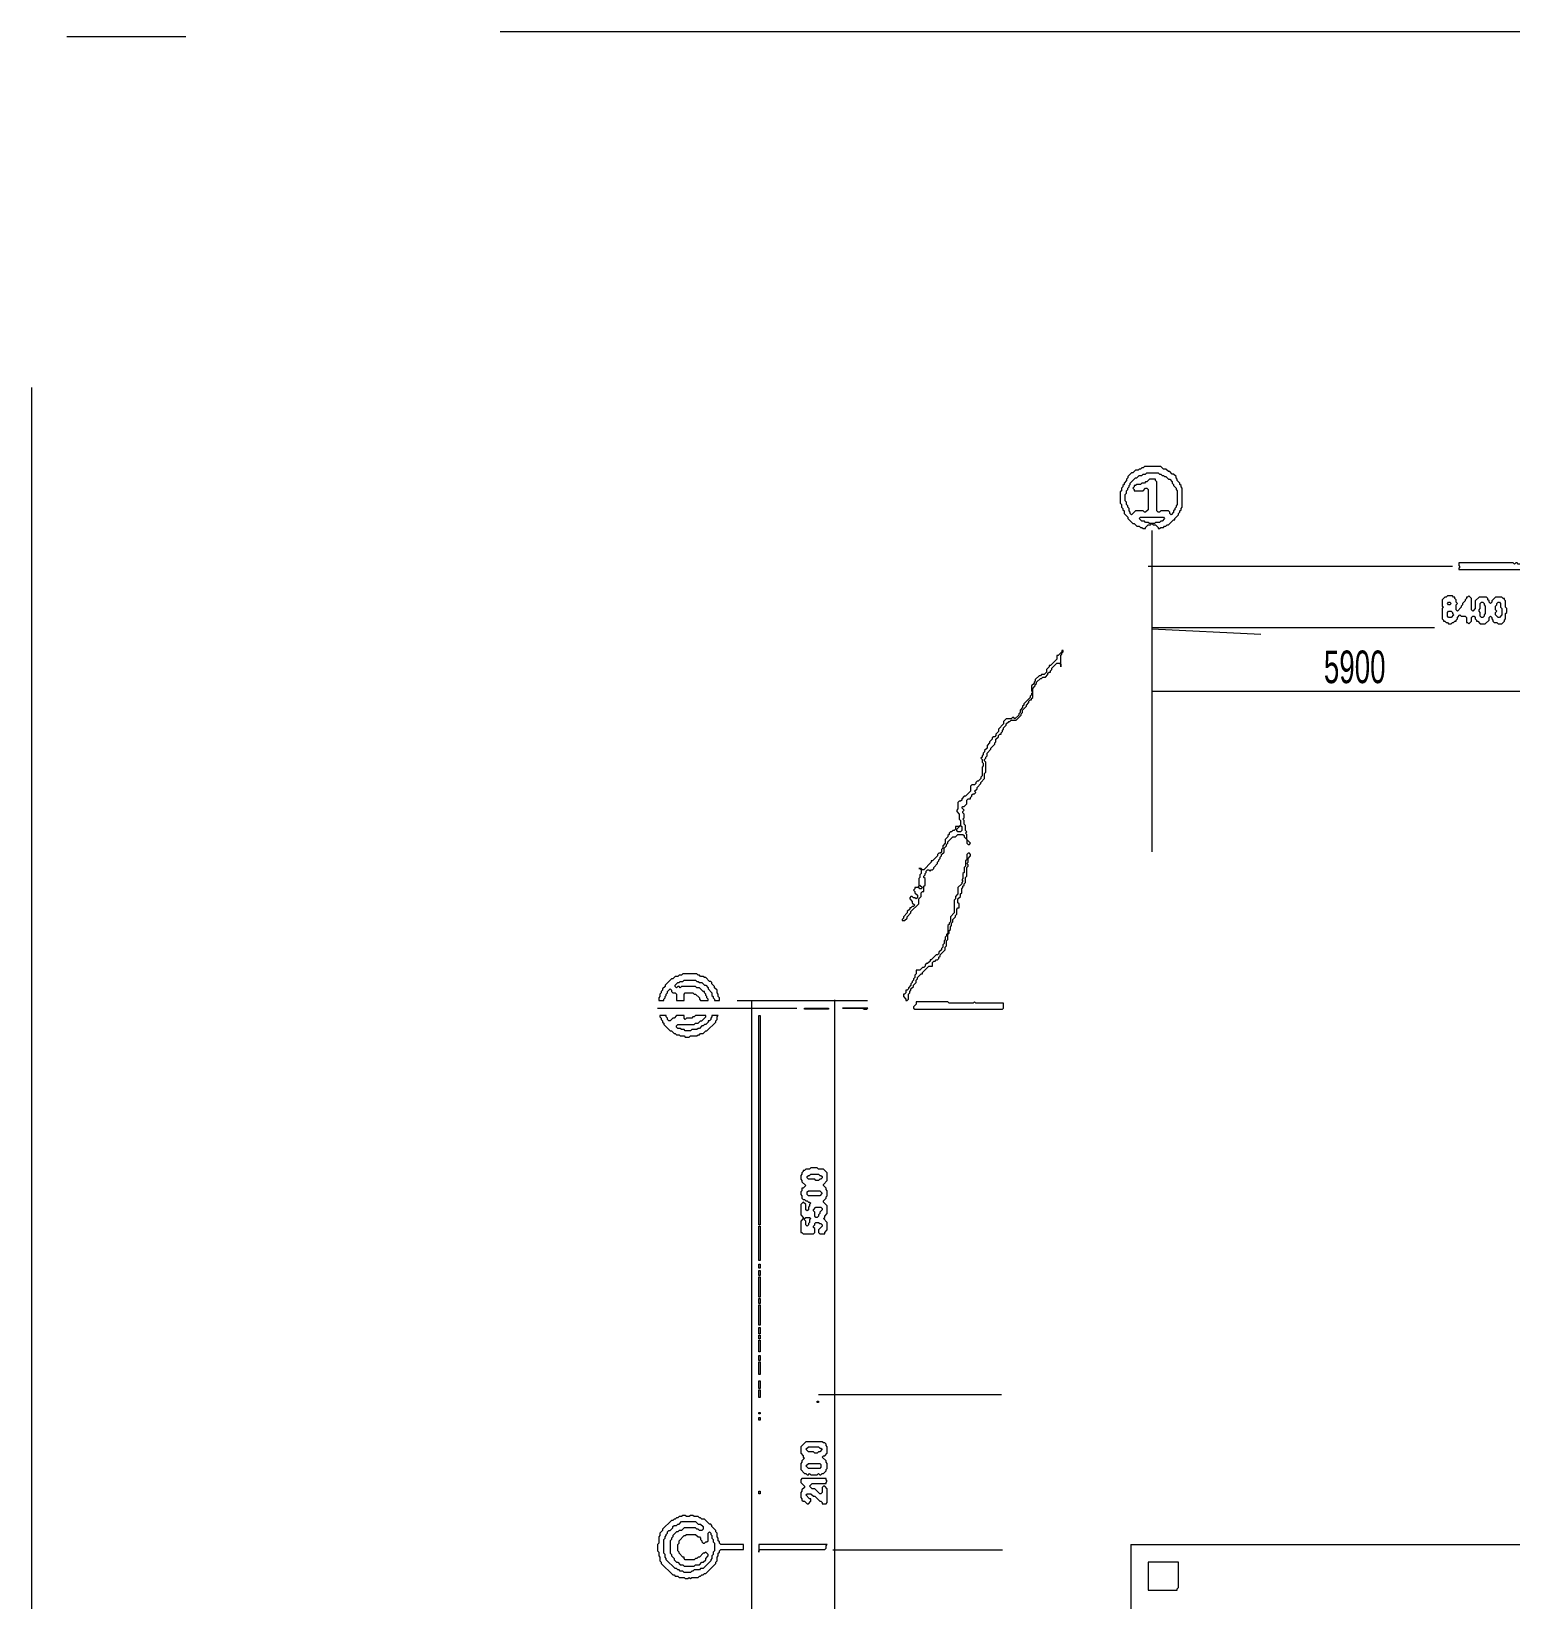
# Model space of a CAD drawing. Header units: millimetres. Extents: x 4 to 412, y 4 to 290.
# Drawn here: x 4.1 to 106.3, y 181.8 to 290.1 of the extents above; entities that cross this region are included whole.
import ezdxf

# ---------------------------------------------------------------- set-up
doc = ezdxf.new("R2010")
doc.units = ezdxf.units.MM
for name, color, linetype, lineweight in [('OCR_TEXT', 6, 'CONTINUOUS', 0), ('TRACE_CURVE', 6, 'CONTINUOUS', 0), ('TRACE_STRAIGHT', 5, 'CONTINUOUS', 0), ('TRACE_TEXT_SYMBOL', 6, 'CONTINUOUS', 0)]:
    doc.layers.add(name, color=color, linetype=linetype, lineweight=lineweight)
doc.styles.add('wqy-unicode', font='wqy-unicode')

msp = doc.modelspace()

# ---------------------------------------------------------------- linework, layer by layer
at = {"layer": 'TRACE_CURVE', "color": 6}
for points in [[(75.31, 247.31), (75.31, 247.22), (75.05, 246.96), (74.96, 246.96), (74.96, 246.7), (74.53, 246.26), (74.44, 246.26), (74.44, 246.17), (74.26, 246), (74.26, 245.82), (74.09, 245.65), (73.91, 245.65), (73.83, 245.56), (73.74, 245.56), (73.47, 245.3), (73.47, 245.21), (73.39, 245.12), (73.39, 245.03), (73.21, 244.86), (73.21, 244.51), (73.3, 244.42), (73.21, 244.33), (73.21, 244.24), (73.12, 244.16), (73.12, 244.07), (72.69, 243.63), (72.69, 243.54), (72.6, 243.46), (72.6, 243.37), (72.42, 243.19), (72.42, 243.02), (72.34, 242.93), (72.34, 242.84), (72.07, 242.58), (71.99, 242.67), (71.9, 242.67), (71.81, 242.58), (71.46, 242.58), (71.29, 242.41), (71.29, 242.23), (70.94, 241.88), (70.94, 241.71), (70.76, 241.53), (70.76, 241.44), (70.67, 241.35), (70.58, 241.35), (70.5, 241.27), (70.5, 241.18), (70.32, 241), (70.32, 240.92), (70.15, 240.74), (70.15, 240.57), (69.97, 240.39), (69.97, 240.3), (69.88, 240.22), (69.88, 240.13), (69.8, 240.04), (69.8, 239.95), (69.71, 239.87), (69.8, 239.78), (69.8, 239.6), (69.88, 239.52), (69.88, 239.34), (69.8, 239.25)], [(70.76, 241.18), (70.94, 241.35), (70.94, 241.44), (71.02, 241.53), (71.11, 241.53), (71.11, 241.62), (71.2, 241.71), (71.2, 241.79), (71.29, 241.88), (71.29, 241.97), (71.46, 242.14), (71.46, 242.23), (71.64, 242.41), (71.72, 242.41), (71.81, 242.49), (72.16, 242.49), (72.51, 242.84), (72.51, 242.93), (72.6, 243.02), (72.6, 243.19), (72.86, 243.46), (72.86, 243.54), (73.04, 243.72), (73.04, 243.81), (73.12, 243.89), (73.21, 243.89), (73.21, 243.98), (73.3, 244.07), (73.3, 244.68), (73.47, 244.86), (73.47, 244.95), (73.56, 245.03), (73.56, 245.12), (73.83, 245.38), (73.91, 245.38), (74, 245.47), (74.18, 245.47), (74.35, 245.65), (74.35, 245.73), (74.44, 245.82), (74.53, 245.82), (74.53, 245.91), (74.61, 246), (74.61, 246.08), (74.96, 246.43), (75.14, 246.43), (75.23, 246.35), (75.23, 246.17), (75.23, 246.96), (75.31, 247.05), (75.31, 247.13), (75.4, 247.22), (75.4, 247.31), (75.31, 247.31)], [(67.17, 233.65), (67.34, 233.82), (67.34, 233.91), (67.43, 234), (67.43, 234.09), (67.78, 234.44), (67.96, 234.44), (68.13, 234.61), (68.48, 234.61), (68.57, 234.52), (68.57, 234.44), (68.75, 234.26), (68.75, 234), (68.83, 233.91), (68.92, 233.91), (69.01, 234), (68.75, 234.26), (68.75, 234.61), (68.66, 234.7), (68.75, 234.79), (68.66, 234.87), (68.66, 235.22), (68.57, 235.31), (68.57, 235.57), (68.48, 235.66), (68.57, 235.75), (68.57, 236.01), (68.48, 236.1), (68.48, 236.19), (68.57, 236.28), (68.4, 236.45), (68.48, 236.54), (68.57, 236.54), (68.75, 236.71), (68.75, 236.98), (68.83, 237.06), (69.01, 237.06), (69.01, 237.15), (69.1, 237.24), (69.1, 237.33), (69.18, 237.41), (69.27, 237.41), (69.36, 237.5), (69.27, 237.59), (69.45, 237.76), (69.45, 237.85), (69.71, 238.11), (69.71, 238.2), (69.97, 238.46), (69.97, 238.82), (70.06, 238.9), (70.06, 239.6), (69.97, 239.69), (69.97, 239.78), (70.06, 239.87), (70.06, 239.95), (70.15, 240.04), (70.15, 240.22), (70.41, 240.48), (70.41, 240.57), (70.67, 240.83), (70.67, 240.92), (70.76, 241), (70.76, 241.18)], [(69.8, 239.25), (69.8, 238.64), (69.71, 238.55), (69.71, 238.46), (69.53, 238.29), (69.45, 238.29), (69.36, 238.2), (69.36, 238.11), (69.27, 238.03), (69.1, 238.03), (69.01, 237.94), (69.01, 237.59), (68.66, 237.24), (68.57, 237.24), (68.4, 237.06), (68.4, 236.98), (68.31, 236.89), (68.22, 236.89), (68.13, 236.8), (68.13, 236.36), (68.05, 236.28), (68.05, 236.19), (68.22, 236.01), (68.22, 235.66), (68.31, 235.57), (68.31, 235.22), (68.22, 235.14), (67.96, 235.14), (67.96, 234.96), (67.87, 234.87), (67.78, 234.87), (67.69, 234.79), (67.61, 234.79), (67.52, 234.7), (67.52, 234.61), (67.43, 234.52), (67.43, 234.44), (67.26, 234.26), (67.26, 234), (67.08, 233.82), (67.08, 233.65), (66.99, 233.56), (66.99, 233.39), (66.91, 233.3), (66.82, 233.3), (66.73, 233.21), (66.73, 233.12), (66.38, 232.77), (66.29, 232.77), (66.29, 232.68), (65.77, 232.16), (65.68, 232.16), (65.59, 232.25), (65.42, 232.25), (65.51, 232.25), (65.59, 232.16), (65.59, 231.9), (65.51, 231.81), (65.51, 231.63), (65.42, 231.55), (65.42, 231.02), (65.33, 230.93), (65.16, 230.93), (65.16, 230.85)], [(65.16, 230.85), (65.07, 230.76), (65.16, 230.67), (65.16, 230.58), (65.33, 230.41), (65.33, 230.23), (65.24, 230.15), (65.16, 230.23), (65.07, 230.23), (64.98, 230.32), (64.89, 230.32), (64.8, 230.23), (64.8, 230.15), (64.98, 229.97), (64.98, 229.88), (65.16, 229.71), (65.07, 229.62), (64.98, 229.62), (64.89, 229.53), (64.8, 229.53), (64.8, 229.44), (64.63, 229.27), (64.63, 229.18), (64.37, 228.92), (64.37, 228.83), (64.28, 228.74), (64.28, 228.66), (64.45, 228.66), (64.63, 228.83), (64.63, 228.92), (64.89, 229.18), (64.89, 229.27), (65.42, 229.8), (65.42, 230.15), (65.59, 230.32), (65.59, 230.58), (65.68, 230.67), (65.77, 230.67), (65.77, 231.02), (65.86, 231.11), (65.86, 231.55), (65.77, 231.63), (65.77, 231.72), (65.86, 231.81), (65.86, 231.9), (65.94, 231.98), (65.94, 232.07), (66.03, 232.16), (66.12, 232.16), (66.21, 232.07), (66.29, 232.16), (66.38, 232.16), (66.47, 232.25), (66.47, 232.33), (66.73, 232.6), (66.73, 232.68), (66.82, 232.77), (66.82, 232.86), (66.91, 232.95), (66.91, 233.04), (66.99, 233.12), (66.99, 233.21), (67.17, 233.39), (67.17, 233.65)]]:
    msp.add_lwpolyline(points, dxfattribs=at)
for points in [[(68.31, 235.22), (68.4, 235.14), (68.4, 234.87), (68.31, 234.79), (68.13, 234.79), (68.05, 234.87), (68.05, 234.96)], [(65.42, 231.02), (65.51, 231.11), (65.68, 230.93), (65.59, 230.85), (65.51, 230.85), (65.42, 230.93)], [(54.38, 222.09), (54.47, 222.09), (54.47, 207.64), (54.38, 207.64)]]:
    msp.add_lwpolyline(points, close=True, dxfattribs=at)
at = {"layer": 'TRACE_STRAIGHT', "color": 5}
for p, q in [((6.57, 289.7), (14.8, 289.7)), ((36.51, 290.06), (377.27, 290.06)), ((4.13, 265.46), (4.13, 29.15)), ((81.53, 255.59), (81.53, 233.41)), ((81.27, 253.13), (102.3, 253.13)), ((81.53, 248.89), (101.04, 248.89)), ((81.53, 248.81), (89.05, 248.43)), ((81.53, 244.49), (111.74, 244.49)), ((52.89, 223.13), (61.88, 223.13)), ((53.87, 223.13), (53.87, 95.46)), ((59.61, 223.18), (59.61, 144.92)), ((47.38, 222.61), (57.01, 222.61)), ((58.5, 195.92), (71.15, 195.92)), ((80.08, 185.56), (80.08, 94.45)), ((80.08, 185.56), (113.82, 185.56)), ((59.49, 185.19), (71.21, 185.19))]:
    msp.add_line(p, q, dxfattribs=at)
at = {"layer": 'TRACE_TEXT_SYMBOL', "color": 6}
for points in [[(81.01, 260.01), (80.92, 259.92), (80.83, 259.92), (80.74, 259.83), (80.66, 259.83), (80.57, 259.75), (80.39, 259.75), (80.22, 259.57), (80.13, 259.57), (79.87, 259.31), (79.87, 259.22), (79.78, 259.13), (79.78, 259.04), (79.61, 258.87), (79.61, 258.78), (79.52, 258.69), (79.52, 258.61), (79.43, 258.52), (79.43, 258.34), (79.34, 258.26), (79.34, 257.47), (79.43, 257.38), (79.43, 257.21), (79.52, 257.12), (79.52, 257.03), (79.61, 256.94), (79.61, 256.77), (79.87, 256.51), (79.87, 256.42), (80.22, 256.07), (80.31, 256.07), (80.48, 255.89), (80.66, 255.89), (80.74, 255.8), (80.83, 255.8), (80.92, 255.72), (81.09, 255.72), (81.09, 255.8), (81.27, 255.98), (81.44, 255.98), (81.53, 256.07), (81.62, 255.98), (81.79, 255.98), (81.97, 255.8), (81.97, 255.72), (82.06, 255.72), (82.14, 255.8), (82.32, 255.8), (82.41, 255.89), (82.5, 255.89), (82.58, 255.98), (82.67, 255.98), (83.02, 256.33), (83.11, 256.33), (83.11, 256.42), (83.37, 256.68), (83.37, 256.77), (83.46, 256.86), (83.46, 256.94), (83.55, 257.03), (83.55, 257.12), (83.63, 257.21), (83.63, 258.52), (83.55, 258.61)], [(83.55, 258.61), (83.55, 258.69), (83.46, 258.78), (83.46, 258.87), (83.28, 259.04), (83.28, 259.13), (83.2, 259.22), (83.2, 259.31), (83.02, 259.48), (82.93, 259.48), (82.76, 259.66), (82.67, 259.66), (82.5, 259.83), (82.32, 259.83), (82.14, 260.01), (81.01, 260.01)], [(79.87, 257.21), (79.87, 257.29), (79.78, 257.38), (79.78, 257.56), (79.69, 257.64), (79.69, 258.08), (79.78, 258.17), (79.78, 258.34), (79.87, 258.43), (79.87, 258.52), (79.96, 258.61), (79.96, 258.69), (80.04, 258.78), (80.04, 258.87), (80.39, 259.22), (80.48, 259.22), (80.66, 259.4), (80.83, 259.4), (80.92, 259.48), (81.09, 259.48)], [(81.09, 259.48), (81.18, 259.57), (81.97, 259.57), (82.06, 259.48), (82.14, 259.48), (82.23, 259.4), (82.32, 259.4), (82.41, 259.31), (82.5, 259.31), (82.67, 259.13), (82.76, 259.13), (82.93, 258.96), (82.93, 258.87), (83.02, 258.78), (83.02, 258.69), (83.2, 258.52), (83.2, 258.43), (83.28, 258.34), (83.28, 257.38), (83.2, 257.29), (83.2, 257.21), (83.11, 257.12), (83.11, 257.03), (83.02, 256.94), (83.02, 256.86), (82.85, 256.68), (82.76, 256.77), (82.76, 256.86), (82.67, 256.94), (82.14, 256.94), (82.06, 256.86), (81.97, 256.86), (81.88, 256.94), (81.88, 258.96), (81.79, 259.04), (81.79, 259.13), (81.36, 259.13), (81.18, 258.96), (81.09, 258.96), (81.01, 258.87), (80.83, 258.87), (80.74, 258.78), (80.48, 258.78), (80.39, 258.69), (80.31, 258.69), (80.31, 258.61), (80.22, 258.52), (80.31, 258.43), (80.31, 258.34), (80.92, 258.34), (81.09, 258.52), (81.18, 258.52), (81.27, 258.43), (81.27, 257.03), (81.09, 256.86), (81.01, 256.86), (80.92, 256.94), (80.39, 256.94), (80.13, 256.68), (80.04, 256.77), (80.04, 256.86), (79.96, 256.94), (79.96, 257.12), (79.87, 257.21)], [(101.94, 251.08), (101.85, 250.99), (101.76, 250.99), (101.59, 250.81), (101.59, 250.37), (101.67, 250.29), (101.59, 250.2), (101.59, 249.5), (101.67, 249.41), (101.67, 249.32), (101.76, 249.32), (101.85, 249.24), (101.94, 249.24), (102.02, 249.15), (102.2, 249.15), (102.29, 249.24), (102.37, 249.24), (102.46, 249.32), (102.55, 249.32), (102.55, 249.41), (102.64, 249.5), (102.64, 249.59), (102.81, 249.76), (102.9, 249.67), (103.16, 249.67), (103.25, 249.59), (103.25, 249.24), (103.34, 249.24), (103.43, 249.15), (103.6, 249.32), (103.6, 249.59), (103.69, 249.67), (103.78, 249.67), (103.86, 249.59), (103.86, 249.5), (103.95, 249.41), (103.95, 249.32), (104.04, 249.32), (104.21, 249.15), (104.56, 249.15), (104.83, 249.41), (104.83, 249.59), (104.91, 249.67), (105, 249.59), (105, 249.5), (105.09, 249.41), (105.09, 249.32), (105.18, 249.24), (105.35, 249.24), (105.44, 249.15), (105.7, 249.15), (105.88, 249.32), (105.88, 249.41), (105.96, 249.5), (105.96, 249.85), (106.05, 249.94), (106.05, 250.2), (105.96, 250.29), (105.96, 250.73), (105.88, 250.81), (105.88, 250.9), (105.79, 250.9), (105.7, 250.99), (105.26, 250.99)], [(105.26, 250.99), (105, 250.73), (105, 250.64), (104.91, 250.55), (104.83, 250.64), (104.83, 250.73), (104.74, 250.81), (104.74, 250.9), (104.65, 250.99), (104.13, 250.99), (103.86, 250.73), (103.86, 250.2), (103.69, 250.02), (103.6, 250.11), (103.6, 250.9), (103.43, 251.08), (103.34, 250.99), (103.25, 250.99), (103.25, 250.9), (103.16, 250.81), (103.16, 250.73), (102.99, 250.55), (102.99, 250.46), (102.9, 250.37), (102.9, 250.29), (102.64, 250.02), (102.55, 250.11), (102.55, 250.46), (102.64, 250.55), (102.55, 250.64), (102.55, 250.81), (102.46, 250.9), (102.46, 250.99), (102.37, 250.99), (102.29, 251.08), (101.94, 251.08)], [(68.83, 233.3), (68.75, 233.21), (68.75, 232.86), (68.66, 232.77), (68.66, 232.42), (68.57, 232.33), (68.57, 231.98), (68.48, 231.9), (68.48, 231.55), (68.4, 231.46), (68.48, 231.37), (68.4, 231.28), (68.4, 231.2), (68.13, 230.93), (68.13, 230.5), (67.96, 230.32), (67.96, 230.15), (67.87, 230.06), (67.87, 229.18), (67.61, 228.92), (67.61, 228.57), (67.52, 228.48), (67.52, 228.39), (67.43, 228.31), (67.43, 227.78), (67.34, 227.69), (67.34, 227.61), (67.26, 227.52), (67.26, 227.34), (67.17, 227.26), (67.17, 227.08), (67.08, 226.99), (67.08, 226.82), (66.99, 226.73), (66.99, 226.64), (66.82, 226.47), (66.82, 226.38), (66.73, 226.29), (66.64, 226.29), (66.29, 225.94), (66.21, 225.94), (66.21, 225.85), (66.03, 225.68), (65.94, 225.68), (65.86, 225.59), (65.86, 225.5), (65.77, 225.42), (65.68, 225.42), (65.51, 225.24), (65.24, 225.24), (65.24, 224.98), (65.16, 224.89), (65.16, 224.72), (65.07, 224.63), (65.07, 224.54), (64.98, 224.45), (64.98, 224.37), (64.89, 224.28), (64.89, 224.19), (64.72, 224.02), (64.72, 223.93), (64.63, 223.84), (64.54, 223.84), (64.54, 223.66)], [(68.57, 231.2), (68.66, 231.28), (68.66, 231.63), (68.75, 231.72), (68.75, 232.33), (68.83, 232.42), (68.83, 232.51), (68.75, 232.6), (68.83, 232.68), (68.83, 232.95), (69.01, 233.12), (69.01, 233.21), (68.92, 233.3), (68.83, 233.3)], [(64.54, 223.66), (64.45, 223.58), (64.37, 223.58), (64.37, 223.4), (64.54, 223.23), (64.54, 223.14), (64.63, 223.14), (64.72, 223.23), (64.72, 223.58), (64.8, 223.66), (64.8, 223.75), (64.89, 223.84), (64.89, 223.93), (65.07, 224.1), (65.07, 224.19), (65.24, 224.37), (65.24, 224.54), (65.33, 224.63), (65.33, 224.72), (65.59, 224.98), (65.68, 224.98), (65.68, 225.07), (66.12, 225.5), (66.38, 225.5), (66.38, 225.77), (66.47, 225.85), (66.56, 225.85), (66.64, 225.94), (66.73, 225.94), (66.82, 226.03), (66.82, 226.12), (66.91, 226.2), (66.91, 226.29), (67.26, 226.64), (67.26, 226.82), (67.34, 226.91), (67.34, 227.26), (67.43, 227.34), (67.43, 227.69), (67.52, 227.78), (67.52, 227.96), (67.61, 228.04), (67.61, 228.22), (67.69, 228.31), (67.69, 228.48), (67.78, 228.57), (67.78, 228.74), (67.96, 228.92), (67.96, 229.01), (68.05, 229.09), (68.05, 229.44), (68.13, 229.53), (68.22, 229.53), (68.22, 229.8), (68.13, 229.88), (68.13, 230.15), (68.31, 230.32), (68.31, 230.5), (68.4, 230.58), (68.4, 230.85), (68.48, 230.93), (68.48, 231.02), (68.57, 231.11), (68.57, 231.2)], [(49.13, 224.98), (49.04, 224.89), (48.87, 224.89), (48.78, 224.8), (48.6, 224.8), (48.43, 224.63), (48.34, 224.63), (47.9, 224.19), (47.9, 224.1), (47.73, 223.93), (47.73, 223.84), (47.64, 223.75), (47.64, 223.66), (47.55, 223.58), (47.55, 223.4), (47.47, 223.31), (47.47, 223.14), (47.82, 223.14), (47.82, 223.23), (47.9, 223.31), (47.9, 223.4), (47.99, 223.49), (47.99, 223.58), (48.08, 223.66), (48.08, 223.75), (48.25, 223.93), (48.34, 223.84), (48.34, 223.75), (48.43, 223.66), (48.6, 223.66), (48.69, 223.58), (48.69, 223.14), (49.22, 223.14), (49.22, 223.58), (49.3, 223.66), (49.83, 223.66), (49.92, 223.58), (50, 223.58), (50.27, 223.31), (50.27, 223.23), (50.36, 223.14), (50.88, 223.14), (50.88, 223.23), (50.79, 223.31), (50.79, 223.4), (50.71, 223.49), (50.71, 223.58), (50.62, 223.66), (50.62, 223.75), (50.53, 223.75), (50.27, 224.02), (50.09, 224.02), (50, 224.1), (49.04, 224.1), (48.95, 224.02), (48.87, 224.1), (48.78, 224.1), (48.69, 224.02), (48.6, 224.1), (48.6, 224.19), (48.78, 224.37), (48.87, 224.37), (48.95, 224.45), (49.13, 224.45)], [(49.13, 224.45), (49.22, 224.54), (50, 224.54), (50.09, 224.45), (50.18, 224.45), (50.27, 224.37), (50.44, 224.37), (50.62, 224.19), (50.71, 224.19), (50.88, 224.02), (50.88, 223.93), (51.14, 223.66), (51.14, 223.49), (51.23, 223.4), (51.23, 223.31), (51.32, 223.23), (51.32, 223.14), (51.67, 223.14), (51.67, 223.31), (51.58, 223.4), (51.58, 223.58), (51.49, 223.66), (51.49, 223.84), (51.32, 224.02), (51.32, 224.1), (51.14, 224.28), (51.14, 224.37), (51.06, 224.45), (50.97, 224.45), (50.71, 224.72), (50.62, 224.72), (50.53, 224.8), (50.36, 224.8), (50.27, 224.89), (50.18, 224.89), (50.09, 224.98), (49.13, 224.98)], [(47.55, 222.09), (47.55, 222), (47.64, 221.91), (47.64, 221.83), (47.73, 221.74), (47.73, 221.65), (47.82, 221.56), (47.82, 221.48), (48.25, 221.04), (48.34, 221.04), (48.52, 220.86), (48.6, 220.86), (48.69, 220.77), (48.87, 220.77), (48.95, 220.69), (49.22, 220.69), (49.3, 220.6), (49.57, 220.6), (49.65, 220.69), (50.09, 220.69), (50.18, 220.77), (50.27, 220.77), (50.36, 220.86), (50.53, 220.86), (50.71, 221.04), (50.79, 221.04), (51.41, 221.65), (51.41, 221.74), (51.49, 221.83), (51.49, 222), (51.58, 222.09), (51.14, 222.09), (51.14, 222), (51.06, 221.91), (51.06, 221.83), (50.97, 221.74), (50.88, 221.74), (50.88, 221.65), (50.71, 221.48), (50.62, 221.48), (50.53, 221.39), (50.44, 221.39), (50.27, 221.21), (50.18, 221.21), (50.09, 221.13), (49.74, 221.13), (49.65, 221.04), (49.3, 221.04), (49.22, 221.13), (49.04, 221.13), (48.95, 221.21), (48.78, 221.21), (48.69, 221.3), (48.69, 221.39), (48.78, 221.48), (49.92, 221.48), (50, 221.56), (50.18, 221.56), (50.36, 221.74), (50.44, 221.74), (50.71, 222), (50.71, 222.09), (50, 222.09), (49.92, 222)], [(49.92, 222), (49.83, 222), (49.74, 221.91), (49.39, 221.91), (49.3, 221.83), (49.22, 221.91), (49.22, 222.09), (48.69, 222.09), (48.52, 221.91), (48.43, 221.91), (48.25, 221.74), (48.17, 221.74), (48.08, 221.83), (48.08, 221.91), (47.99, 222), (47.99, 222.09), (47.55, 222.09)], [(57.97, 211.58), (57.89, 211.49), (57.62, 211.49), (57.54, 211.4), (57.45, 211.4), (57.45, 211.32), (57.36, 211.23), (57.36, 211.14), (57.27, 211.05), (57.27, 210.79), (57.36, 210.7), (57.36, 210.62), (57.62, 210.35), (57.45, 210.18), (57.36, 210.18), (57.36, 210), (57.27, 209.92), (57.27, 209.74), (57.36, 209.65), (57.36, 209.48), (57.45, 209.39), (57.54, 209.39), (57.62, 209.3), (57.71, 209.3), (57.8, 209.22), (57.89, 209.22), (57.97, 209.13), (57.89, 209.04), (57.89, 208.95), (57.8, 208.86), (57.8, 208.69), (57.71, 208.6), (57.62, 208.69), (57.62, 209.04), (57.45, 209.22), (57.27, 209.04), (57.27, 208.34), (57.45, 208.16), (57.45, 208.08), (57.27, 207.9), (57.27, 207.11), (57.36, 207.11), (57.45, 207.03), (58.15, 207.03), (58.24, 207.11), (58.24, 207.38), (58.15, 207.46), (58.15, 207.55), (58.24, 207.64), (58.24, 207.73), (58.32, 207.81), (58.5, 207.81), (58.59, 207.73), (58.67, 207.73), (58.76, 207.64), (58.76, 207.55), (58.5, 207.29), (58.5, 207.11), (58.59, 207.03), (58.94, 207.03), (58.94, 207.11), (59.11, 207.29), (59.11, 207.81), (58.85, 208.08)], [(58.85, 208.08), (58.94, 208.16), (58.94, 208.25), (59.11, 208.43), (59.11, 208.95), (58.85, 209.22), (58.85, 209.3), (59.03, 209.48), (59.03, 209.57), (59.11, 209.65), (59.11, 210), (59.03, 210.09), (59.03, 210.18), (58.85, 210.35), (58.85, 210.44), (59.11, 210.7), (59.11, 211.23), (58.85, 211.49), (58.5, 211.49), (58.41, 211.58), (57.97, 211.58)], [(49.13, 187.58), (49.04, 187.5), (48.87, 187.5), (48.78, 187.41), (48.69, 187.41), (48.6, 187.32), (48.52, 187.32), (48.43, 187.23), (48.34, 187.23), (47.73, 186.62), (47.73, 186.53), (47.55, 186.36), (47.55, 186.18), (47.47, 186.1), (47.47, 185.66), (47.38, 185.57), (47.38, 185.13), (47.47, 185.04), (47.47, 184.78), (47.55, 184.69), (47.55, 184.43), (47.64, 184.34), (47.64, 184.26), (48.43, 183.47), (48.52, 183.47), (48.6, 183.38), (48.78, 183.38), (48.87, 183.29), (49.22, 183.29), (49.3, 183.21), (49.48, 183.21), (49.57, 183.29), (49.65, 183.21), (49.74, 183.29), (50.18, 183.29), (50.27, 183.38), (50.36, 183.38), (50.44, 183.47), (50.53, 183.47), (50.62, 183.56), (50.71, 183.56), (51.41, 184.26), (51.41, 184.34), (51.49, 184.43), (51.49, 184.69), (51.58, 184.78), (51.58, 184.96), (51.67, 185.04), (51.67, 185.13), (51.76, 185.22), (53.33, 185.22), (53.33, 185.57), (51.76, 185.57), (51.67, 185.66), (51.67, 185.75), (51.58, 185.83), (51.58, 186.01), (51.49, 186.1), (51.49, 186.36), (51.41, 186.45), (51.41, 186.53), (51.14, 186.8), (51.14, 186.88), (51.06, 186.97)], [(51.06, 186.97), (50.97, 186.97), (50.62, 187.32), (50.44, 187.32), (50.36, 187.41), (50.27, 187.41), (50.18, 187.5), (49.92, 187.5), (49.83, 187.58), (49.65, 187.58), (49.57, 187.5), (49.39, 187.5), (49.3, 187.58), (49.13, 187.58)], [(50.27, 186.1), (50.36, 186.01), (50.36, 185.92), (50.44, 185.83), (50.44, 185.75), (50.53, 185.66), (50.62, 185.66), (50.71, 185.75), (50.79, 185.75), (50.88, 185.83), (50.88, 186.36), (50.97, 186.45), (51.06, 186.36), (51.06, 186.27), (51.14, 186.18), (51.14, 186.01), (51.23, 185.92), (51.23, 185.75), (51.32, 185.66), (51.32, 185.13), (51.23, 185.04), (51.23, 184.87), (51.14, 184.78), (51.14, 184.61), (51.06, 184.52), (51.06, 184.43), (50.53, 183.91), (50.36, 183.91), (50.27, 183.82), (49.92, 183.82), (49.83, 183.73), (49.74, 183.73), (49.65, 183.64), (49.22, 183.64), (49.13, 183.73), (48.95, 183.73), (48.87, 183.82), (48.78, 183.82), (48.69, 183.91), (48.6, 183.91), (47.99, 184.52), (47.99, 184.61), (47.9, 184.69), (47.9, 184.87), (47.82, 184.96), (47.82, 185.92), (47.9, 186.01), (47.9, 186.1), (47.99, 186.18), (47.99, 186.27), (48.08, 186.36), (48.08, 186.45), (48.17, 186.53), (48.25, 186.53), (48.43, 186.71), (48.43, 186.8), (48.52, 186.88), (48.69, 186.88), (48.78, 186.97), (48.87, 186.97), (49.04, 187.15)], [(49.04, 187.15), (50, 187.15), (50.18, 186.97), (50.36, 186.97), (50.53, 186.8), (50.53, 186.62), (50.44, 186.53), (50.27, 186.53), (50.18, 186.62), (50.09, 186.62), (50, 186.71), (49.22, 186.71), (49.04, 186.53), (48.87, 186.53), (48.78, 186.45), (48.69, 186.45), (48.43, 186.18), (48.43, 186.1), (48.34, 186.01), (48.34, 185.92), (48.25, 185.83), (48.25, 184.96), (48.34, 184.87), (48.34, 184.78), (48.52, 184.61), (48.52, 184.52), (48.69, 184.34), (48.78, 184.34), (48.95, 184.17), (49.13, 184.17), (49.22, 184.08), (49.92, 184.08), (50, 184.17), (50.27, 184.17), (50.44, 184.34), (50.53, 184.34), (50.71, 184.52), (50.71, 184.61), (50.88, 184.78), (50.88, 184.87), (50.71, 185.04), (50.62, 184.96), (50.53, 184.96), (50.27, 184.69), (50.18, 184.69), (50.09, 184.61), (50, 184.61), (49.92, 184.52), (49.3, 184.52), (49.22, 184.61), (49.22, 184.69), (49.13, 184.69), (48.87, 184.96), (48.87, 185.04), (48.78, 185.13), (48.78, 185.57), (48.87, 185.66), (48.87, 185.83), (49.22, 186.18), (49.3, 186.18), (49.39, 186.27), (50, 186.27), (50.18, 186.1), (50.27, 186.1)]]:
    msp.add_lwpolyline(points, dxfattribs=at)
for points in [[(80.66, 256.42), (80.74, 256.51), (82.32, 256.51), (82.41, 256.42), (82.23, 256.24), (82.14, 256.24), (82.06, 256.15), (81.79, 256.15), (81.71, 256.07), (81.36, 256.07), (81.27, 256.15), (81.09, 256.15), (81.01, 256.24), (80.83, 256.24)], [(102.72, 253.35), (102.72, 253.18), (102.81, 253.09), (102.72, 253), (102.72, 252.91), (115.69, 252.91), (115.77, 253), (115.95, 253), (116.04, 252.91), (116.12, 253), (118.58, 253), (108.5, 253), (108.42, 253.09), (108.24, 253.09), (108.07, 253.26), (107.45, 253.26), (107.37, 253.35), (107.1, 253.35), (107.02, 253.26), (106.84, 253.26), (106.75, 253.35), (106.67, 253.35), (106.58, 253.26), (106.49, 253.35)], [(101.94, 250.55), (102.02, 250.64), (102.11, 250.64), (102.2, 250.55), (102.11, 250.46), (102.02, 250.46)], [(104.21, 250.55), (104.3, 250.64), (104.39, 250.64), (104.48, 250.55), (104.48, 250.46), (104.56, 250.37), (104.56, 249.85), (104.48, 249.76), (104.48, 249.67), (104.39, 249.59), (104.3, 249.59), (104.21, 249.67), (104.21, 249.94), (104.13, 250.02), (104.13, 250.11), (104.21, 250.2)], [(105.35, 250.55), (105.44, 250.64), (105.53, 250.64), (105.61, 250.55), (105.61, 250.29), (105.7, 250.2), (105.7, 249.76), (105.53, 249.59), (105.44, 249.59), (105.26, 249.76), (105.26, 249.94), (105.35, 250.02), (105.26, 250.11), (105.26, 250.37), (105.35, 250.46)], [(101.94, 249.94), (102.02, 250.02), (102.2, 250.02), (102.29, 249.94), (102.29, 249.85), (102.37, 249.76), (102.2, 249.59), (102.02, 249.59), (101.94, 249.67)], [(57.54, 222.61), (59.2, 222.61), (59.2, 222.53), (57.54, 222.53)], [(60.16, 222.61), (61.56, 222.61), (61.65, 222.53), (61.83, 222.53), (61.92, 222.61)], [(65.24, 223.05), (65.24, 222.88), (65.07, 222.7), (65.07, 222.61), (65.16, 222.53), (71.2, 222.53), (71.29, 222.61), (71.29, 222.96), (69.36, 222.96), (69.27, 223.05), (69.18, 222.96), (67.52, 222.96), (67.43, 223.05)], [(57.89, 211.05), (57.97, 211.14), (58.5, 211.14), (58.59, 211.05), (58.67, 211.05), (58.76, 210.97), (58.76, 210.88), (58.67, 210.79), (58.59, 210.79), (58.5, 210.7), (58.32, 210.7), (58.24, 210.79), (57.8, 210.79), (57.71, 210.88), (57.71, 210.97), (57.8, 211.05)], [(57.71, 209.92), (57.8, 210), (58.59, 210), (58.76, 209.83), (58.59, 209.65), (57.8, 209.65), (57.71, 209.74)], [(57.54, 208.08), (57.62, 208.16), (57.89, 208.16), (57.97, 208.08), (57.89, 207.99), (57.89, 207.81), (57.8, 207.73), (57.8, 207.64), (57.71, 207.55), (57.62, 207.64), (57.62, 207.9), (57.54, 207.99)], [(58.32, 208.86), (58.67, 208.86), (58.76, 208.78), (58.76, 208.69), (58.59, 208.51), (58.59, 208.43), (58.5, 208.34), (58.5, 208.25), (58.41, 208.16), (58.32, 208.16), (58.24, 208.25), (58.24, 208.51), (58.15, 208.6), (58.15, 208.69)], [(54.38, 207.55), (54.47, 207.55), (54.47, 205.19), (54.38, 205.19)], [(54.38, 204.92), (54.47, 204.92), (54.47, 204.66), (54.38, 204.66)], [(54.38, 204.49), (54.47, 204.49), (54.47, 204.14), (54.38, 204.14)], [(54.38, 204.05), (54.47, 204.05), (54.47, 202.65), (54.38, 202.65)], [(54.38, 202.56), (54.47, 202.56), (54.47, 202.21), (54.38, 202.21)], [(54.38, 202.12), (54.47, 202.12), (54.47, 200.72), (54.38, 200.72)], [(54.38, 200.55), (54.47, 200.55), (54.47, 200.11), (54.38, 200.11)], [(54.38, 200.02), (54.47, 200.02), (54.47, 199.76), (54.38, 199.76)], [(54.38, 199.67), (54.47, 199.67), (54.47, 198.88), (54.38, 198.88)], [(54.38, 198.62), (54.47, 198.62), (54.47, 198.27), (54.38, 198.27)], [(54.38, 198.18), (54.47, 198.18), (54.47, 197.3), (54.38, 197.3)], [(54.38, 196.87), (54.47, 196.87), (54.47, 196.34), (54.38, 196.34)], [(54.38, 196.25), (54.47, 196.25), (54.47, 195.73), (54.38, 195.73)], [(58.41, 195.47), (58.5, 195.47), (58.5, 195.38), (58.41, 195.38)], [(54.38, 194.68), (54.47, 194.68), (54.47, 194.59), (54.38, 194.59)], [(54.38, 194.33), (54.47, 194.33), (54.47, 194.15), (54.38, 194.15)], [(57.62, 192.66), (57.27, 192.31), (57.27, 191.88), (57.45, 191.7), (57.45, 191.61), (57.54, 191.53), (57.36, 191.35), (57.36, 191.26), (57.27, 191.17), (57.27, 190.74), (57.54, 190.47), (57.62, 190.47), (57.71, 190.39), (57.8, 190.39), (57.89, 190.47), (57.97, 190.39), (58.41, 190.39), (58.5, 190.47), (58.59, 190.39), (58.67, 190.39), (58.76, 190.47), (58.85, 190.47), (59.03, 190.65), (59.03, 190.74), (59.11, 190.82), (59.11, 191.17), (59.03, 191.26), (59.03, 191.35), (58.76, 191.61), (58.85, 191.7), (58.94, 191.7), (59.11, 191.88), (59.11, 192.31), (59.03, 192.4), (59.03, 192.49), (58.94, 192.58), (58.85, 192.58), (58.76, 192.66)], [(57.8, 192.31), (58.5, 192.31), (58.59, 192.23), (58.67, 192.23), (58.76, 192.14), (58.59, 191.96), (58.5, 191.96), (58.41, 191.88), (58.24, 191.88), (58.15, 191.96), (57.8, 191.96), (57.62, 192.14)], [(57.8, 191.17), (58.59, 191.17), (58.67, 191.09), (58.67, 190.91), (58.59, 190.82), (57.8, 190.82), (57.62, 191)], [(57.36, 190.12), (57.27, 190.04), (57.27, 189.86), (57.54, 189.6), (57.54, 189.51), (57.36, 189.34), (57.36, 189.25), (57.27, 189.16), (57.27, 188.81), (57.36, 188.72), (57.36, 188.64), (57.45, 188.55), (57.54, 188.55), (57.71, 188.37), (57.8, 188.37), (57.97, 188.55), (57.97, 188.72), (57.89, 188.72), (57.62, 188.99), (57.71, 189.07), (57.97, 189.07), (58.15, 188.9), (58.24, 188.9), (58.59, 188.55), (58.67, 188.55), (58.76, 188.46), (58.76, 188.37), (59.03, 188.37), (59.11, 188.46), (59.11, 189.42), (58.94, 189.6), (58.85, 189.6), (58.76, 189.51), (58.76, 189.16), (58.67, 189.07), (58.59, 189.07), (58.24, 189.42), (58.06, 189.42), (57.89, 189.6), (58.06, 189.77), (59.03, 189.77), (59.03, 189.86), (59.11, 189.95), (59.03, 190.04), (59.03, 190.12)], [(54.38, 189.25), (54.47, 189.25), (54.47, 189.07), (54.38, 189.07)], [(54.38, 185.57), (54.38, 185.04), (54.38, 185.13), (54.47, 185.22), (58.94, 185.22), (59.03, 185.31), (59.03, 185.48), (59.11, 185.57)], [(81.27, 184.34), (81.27, 182.42), (83.28, 182.42), (83.28, 182.5), (83.37, 182.59), (83.37, 184.34)]]:
    msp.add_lwpolyline(points, close=True, dxfattribs=at)

# ---------------------------------------------------------------- texts
at = {"layer": 'OCR_TEXT', "color": 6, "style": 'wqy-unicode', "width": 0.635286}
msp.add_text('5900', height=2.254, dxfattribs=at).set_placement((93.41, 245.05))

doc.saveas('drawing.dxf')
